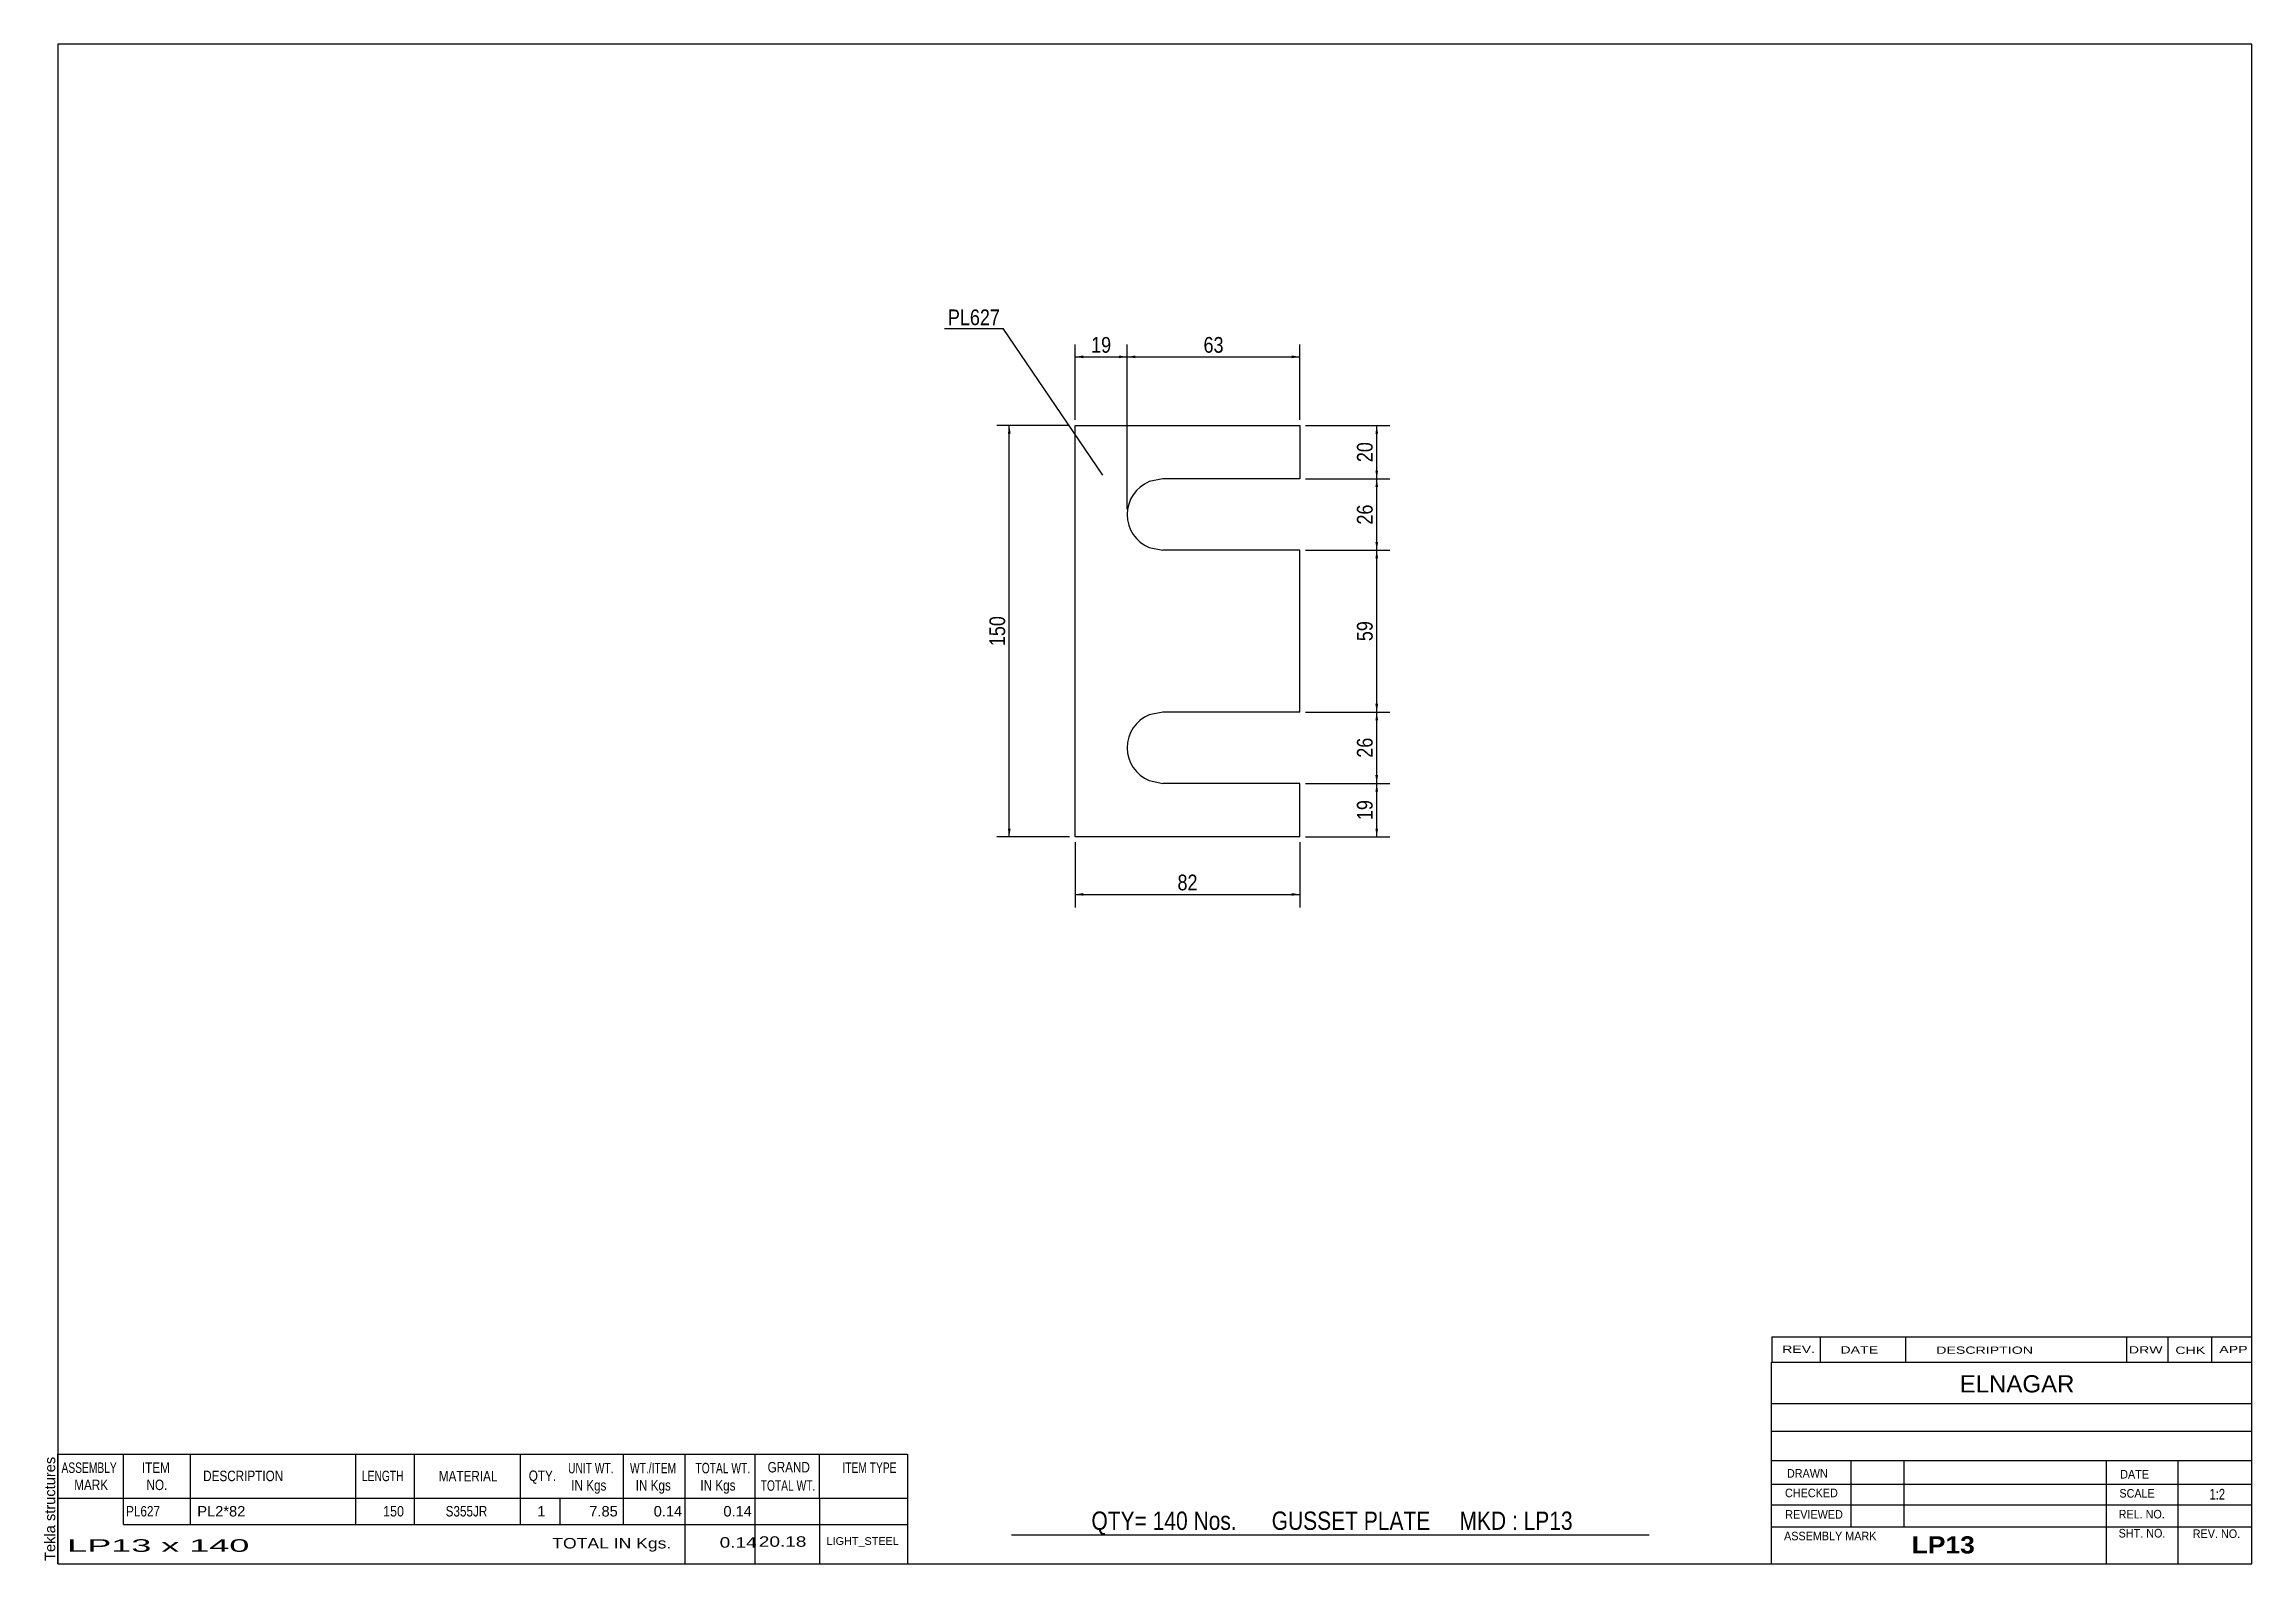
# Model space of a CAD drawing. Header units: millimetres. Extents: x -188 to 215, y -170 to 107.
import ezdxf

# ---------------------------------------------------------------- set-up
doc = ezdxf.new("R2010")
doc.units = ezdxf.units.MM
doc.styles.add('Arial', font='ARIAL.TTF', dxfattribs={"height": 0.2})
doc.styles.add('Arial Bold', font='ARIALBD.TTF', dxfattribs={"height": 0.2})
doc.styles.add('Arial Narrow', font='ARIALN.TTF', dxfattribs={"height": 0.2})

# ---------------------------------------------------------------- blocks, each defined once
blk = doc.blocks.new('Unknown-629277730-1272')
at = {"color": 5, "linetype": 'Continuous'}
for p, q in [((214.55, 107), (-185.45, 107)), ((-185.45, 107), (-185.45, -170)), ((214.55, -170), (214.55, 107)), ((-185.45, -170), (214.55, -170))]:
    blk.add_line(p, q, dxfattribs=at)
at = {"color": 174, "linetype": 'Continuous', "style": 'Arial'}
blk.add_text('Tekla structures', height=1.9102, rotation=90, dxfattribs=at).set_placement((-185.95, -169.5))
blk = doc.blocks.new('Part-629277730-1217 - 1214')
at = {"color": 2, "linetype": 'Continuous'}
for p, q in [((0, -37.5), (0, 37.5)), ((0, 37.5), (41, 37.5)), ((41, 37.5), (41, 27.75)), ((16, 27.75), (13.51, 27.25)), ((41, 27.75), (16, 27.75)), ((13.51, 15.24), (16, 14.75)), ((41, 14.75), (16, 14.75)), ((41, -14.75), (41, 14.75)), ((16, -14.75), (13.51, -15.25)), ((41, -14.75), (16, -14.75)), ((13.51, -27.26), (16, -27.75)), ((41, -27.75), (16, -27.75)), ((41, -37.5), (41, -27.75)), ((41, -37.5), (0, -37.5))]:
    blk.add_line(p, q, dxfattribs=at)
for centre in [(16, 21.25), (16, -21.25)]:
    blk.add_arc(centre, 6.5, 112.5, 247.5, dxfattribs=at)
blk = doc.blocks.new('StraightDimension-629277730-1292 - 1214')
at = {"linetype": 'Continuous'}
for points in [[(54.75, 26.25), (55, 27.75), (55.25, 26.25)], [(55.25, 16.25), (55, 14.75), (54.75, 16.25)]]:
    blk.add_hatch(color=7, dxfattribs=at).paths.add_polyline_path(points)
at = {"color": 7, "linetype": 'Continuous'}
for p, q in [((42, 27.75), (57.4, 27.75)), ((55, 14.75), (55, 27.75)), ((42, 14.75), (57.4, 14.75))]:
    blk.add_line(p, q, dxfattribs=at)
at = {"color": 0}
blk.add_wipeout([(54.85, 23.68), (50.65, 23.68), (50.65, 18.82), (54.85, 18.82)], dxfattribs=at)
at = {"color": 3, "style": 'Arial Narrow'}
blk.add_text('26', height=2.863, rotation=90.0002, dxfattribs=at).set_placement((54.25, 19.42))
blk = doc.blocks.new('StraightDimension-629277730-1219 - 1214')
at = {"linetype": 'Continuous'}
for points in [[(1.5, -48.25), (0, -48), (1.5, -47.75)], [(39.5, -47.75), (41, -48), (39.5, -48.25)]]:
    blk.add_hatch(color=7, dxfattribs=at).paths.add_polyline_path(points)
at = {"color": 7, "linetype": 'Continuous'}
for p, q in [((0, -38.5), (0, -50.4)), ((41, -38.5), (41, -50.4)), ((0, -48), (41, -48))]:
    blk.add_line(p, q, dxfattribs=at)
at = {"color": 0}
blk.add_wipeout([(22.928125, -47.85), (22.928125, -43.65), (18.071875, -43.65), (18.071875, -47.85)], dxfattribs=at)
at = {"color": 3, "style": 'Arial Narrow'}
blk.add_text('82', height=2.8632812, dxfattribs=at).set_placement((18.671875, -47.25))
blk = doc.blocks.new('StraightDimension-629277730-1224 - 1214')
at = {"linetype": 'Continuous'}
for points in [[(-12.25, 36), (-12, 37.5), (-11.75, 36)], [(-11.75, -36), (-12, -37.5), (-12.25, -36)]]:
    blk.add_hatch(color=7, dxfattribs=at).paths.add_polyline_path(points)
at = {"color": 7, "linetype": 'Continuous'}
for p, q in [((-1, 37.5), (-14.25, 37.5)), ((-12, -37.5), (-12, 37.5)), ((-1, -37.5), (-14.25, -37.5))]:
    blk.add_line(p, q, dxfattribs=at)
at = {"color": 0}
blk.add_wipeout([(-12.15, 3.34), (-16.35, 3.34), (-16.35, -3.34), (-12.15, -3.34)], dxfattribs=at)
at = {"color": 3, "style": 'Arial Narrow'}
blk.add_text('150', height=2.863, rotation=90.0002, dxfattribs=at).set_placement((-12.75, -2.74))
blk = doc.blocks.new('StraightDimension-629277730-1291 - 1214')
at = {"linetype": 'Continuous'}
for points in [[(54.75, 36), (55, 37.5), (55.25, 36)], [(55.25, 29.25), (55, 27.75), (54.75, 29.25)]]:
    blk.add_hatch(color=7, dxfattribs=at).paths.add_polyline_path(points)
at = {"color": 7, "linetype": 'Continuous'}
for p, q in [((42, 37.5), (57.4, 37.5)), ((55, 27.75), (55, 37.5)), ((42, 27.75), (57.4, 27.75))]:
    blk.add_line(p, q, dxfattribs=at)
at = {"color": 0}
blk.add_wipeout([(54.85, 35.05), (50.65, 35.05), (50.65, 30.2), (54.85, 30.2)], dxfattribs=at)
at = {"color": 3, "style": 'Arial Narrow'}
blk.add_text('20', height=2.863, rotation=90.0002, dxfattribs=at).set_placement((54.25, 30.8))
blk = doc.blocks.new('StraightDimension-629277730-1293 - 1214')
at = {"linetype": 'Continuous'}
for points in [[(54.75, 13.25), (55, 14.75), (55.25, 13.25)], [(55.25, -13.25), (55, -14.75), (54.75, -13.25)]]:
    blk.add_hatch(color=7, dxfattribs=at).paths.add_polyline_path(points)
at = {"color": 7, "linetype": 'Continuous'}
for p, q in [((42, 14.75), (57.4, 14.75)), ((55, -14.75), (55, 14.75)), ((42, -14.75), (57.4, -14.75))]:
    blk.add_line(p, q, dxfattribs=at)
at = {"color": 0}
blk.add_wipeout([(54.85, 2.43), (50.65, 2.43), (50.65, -2.43), (54.85, -2.43)], dxfattribs=at)
at = {"color": 3, "style": 'Arial Narrow'}
blk.add_text('59', height=2.863, rotation=90.0002, dxfattribs=at).set_placement((54.25, -1.83))
blk = doc.blocks.new('StraightDimension-629277730-1294 - 1214')
at = {"linetype": 'Continuous'}
for points in [[(54.75, -16.25), (55, -14.75), (55.25, -16.25)], [(55.25, -26.25), (55, -27.75), (54.75, -26.25)]]:
    blk.add_hatch(color=7, dxfattribs=at).paths.add_polyline_path(points)
at = {"color": 7, "linetype": 'Continuous'}
for p, q in [((42, -14.75), (57.4, -14.75)), ((55, -27.75), (55, -14.75)), ((42, -27.75), (57.4, -27.75))]:
    blk.add_line(p, q, dxfattribs=at)
at = {"color": 0}
blk.add_wipeout([(54.85, -18.82), (50.65, -18.82), (50.65, -23.68), (54.85, -23.68)], dxfattribs=at)
at = {"color": 3, "style": 'Arial Narrow'}
blk.add_text('26', height=2.863, rotation=90.0002, dxfattribs=at).set_placement((54.25, -23.08))
blk = doc.blocks.new('StraightDimension-629277730-1295 - 1214')
at = {"linetype": 'Continuous'}
for points in [[(54.75, -29.25), (55, -27.75), (55.25, -29.25)], [(55.25, -36), (55, -37.5), (54.75, -36)]]:
    blk.add_hatch(color=7, dxfattribs=at).paths.add_polyline_path(points)
at = {"color": 7, "linetype": 'Continuous'}
for p, q in [((42, -27.75), (57.4, -27.75)), ((55, -37.5), (55, -27.75)), ((42, -37.5), (57.4, -37.5))]:
    blk.add_line(p, q, dxfattribs=at)
at = {"color": 0}
blk.add_wipeout([(54.85, -30.2), (50.65, -30.2), (50.65, -35.05), (54.85, -35.05)], dxfattribs=at)
at = {"color": 3, "style": 'Arial Narrow'}
blk.add_text('19', height=2.863, rotation=90.0002, dxfattribs=at).set_placement((54.25, -34.45))
blk = doc.blocks.new('StraightDimension-629277730-1372 - 1214')
at = {"linetype": 'Continuous'}
for points in [[(11, 49.75), (9.5, 50), (11, 50.25)], [(39.5, 50.25), (41, 50), (39.5, 49.75)]]:
    blk.add_hatch(color=7, dxfattribs=at).paths.add_polyline_path(points)
at = {"color": 7, "linetype": 'Continuous'}
for p, q in [((9.5, 22.25), (9.5, 52.25)), ((9.5, 50), (41, 50)), ((41, 38.5), (41, 52.25))]:
    blk.add_line(p, q, dxfattribs=at)
at = {"color": 0}
blk.add_wipeout([(27.68, 50.15), (27.68, 54.35), (22.82, 54.35), (22.82, 50.15)], dxfattribs=at)
at = {"color": 3, "style": 'Arial Narrow'}
blk.add_text('63', height=2.863, dxfattribs=at).set_placement((23.42, 50.75))
blk = doc.blocks.new('StraightDimension-629277730-1373 - 1214')
at = {"linetype": 'Continuous'}
for points in [[(1.5, 49.75), (0, 50), (1.5, 50.25)], [(8, 50.25), (9.5, 50), (8, 49.75)]]:
    blk.add_hatch(color=7, dxfattribs=at).paths.add_polyline_path(points)
at = {"color": 7, "linetype": 'Continuous'}
for p, q in [((0, 38.5), (0, 52.25)), ((0, 50), (9.5, 50)), ((9.5, 22.25), (9.5, 52.25))]:
    blk.add_line(p, q, dxfattribs=at)
at = {"color": 0}
blk.add_wipeout([(7.18, 50.15), (7.18, 54.35), (2.32, 54.35), (2.32, 50.15)], dxfattribs=at)
at = {"color": 3, "style": 'Arial Narrow'}
blk.add_text('19', height=2.863, dxfattribs=at).set_placement((2.92, 50.75))
blk = doc.blocks.new('CBS_BOM-629277730-1418')
at = {"color": 7, "linetype": 'Continuous'}
for p, q in [((-185.48, -158.03), (-185.48, -150.03)), ((-185.48, -150.03), (-30.56, -150.03)), ((-173.48, -158.03), (-173.48, -150.03)), ((-161.29, -158.03), (-161.29, -150.03)), ((-131.13, -158.03), (-131.13, -150.03)), ((-120.45, -158.03), (-120.45, -150.03)), ((-101.13, -158.03), (-101.13, -150.03)), ((-82.33, -158.03), (-82.33, -150.03)), ((-71.12, -158.03), (-71.12, -150.03)), ((-58.33, -158.03), (-58.33, -150.03)), ((-46.58, -158.03), (-46.58, -150.03)), ((-30.56, -150.04), (-30.56, -158.02)), ((-185.48, -158.03), (-30.56, -158.03)), ((-185.48, -162.83), (-185.48, -158.03)), ((-173.48, -162.83), (-173.48, -158.03)), ((-161.29, -162.83), (-161.29, -158.03)), ((-131.13, -162.83), (-131.13, -158.03)), ((-120.45, -162.83), (-120.45, -158.03)), ((-101.13, -162.83), (-101.13, -158.03)), ((-93.87, -162.83), (-93.87, -158.03)), ((-82.33, -162.83), (-82.33, -158.03)), ((-71.12, -162.83), (-71.12, -158.03)), ((-58.33, -162.83), (-58.33, -158.03)), ((-46.56, -162.83), (-46.56, -158.03)), ((-30.56, -158.04), (-30.56, -162.83)), ((-185.48, -170.03), (-185.48, -162.85)), ((-173.48, -162.83), (-30.56, -162.83)), ((-71.12, -170.03), (-71.12, -162.85)), ((-58.33, -170.03), (-58.33, -162.85)), ((-46.52, -170.03), (-46.52, -162.85)), ((-30.56, -162.83), (-30.56, -170.03)), ((-185.48, -170.03), (-30.56, -170.03))]:
    blk.add_line(p, q, dxfattribs=at)
at = {"color": 3, "linetype": 'Continuous', "style": 'Arial'}
for s, height, width, p in [('ASSEMBLY', 1.91, 0.7, (-184.8, -153.46)), ('ITEM', 1.91, 0.8, (-170.15, -153.46)), ('UNIT WT.', 1.91, 0.7, (-92.44, -153.53)), ('WT./ITEM', 1.91, 0.7, (-81.15, -153.53)), ('TOTAL WT.', 1.91, 0.7, (-69.21, -153.53)), ('GRAND', 1.91, 0.8, (-56.06, -153.37)), ('ITEM TYPE', 1.91, 0.7, (-42.42, -153.45)), ('MARK', 1.91, 0.8, (-182.48, -156.59)), ('NO.', 1.91, 0.8, (-169.3, -156.59)), ('DESCRIPTION', 1.9102, 0.8, (-158.97, -154.96)), ('LENGTH', 1.91, 0.7, (-130.02, -154.96)), ('MATERIAL', 1.91, 0.8, (-116, -155.01)), ('QTY.', 1.91, 0.8, (-99.61, -154.93)), ('IN Kgs', 1.91, 0.8, (-91.86, -156.67)), ('IN Kgs', 1.91, 0.8, (-80.11, -156.67)), ('IN Kgs', 1.91, 0.8, (-68.32, -156.67)), ('TOTAL WT.', 1.91, 0.7, (-57.32, -156.71))]:
    blk.add_text(s, height=height, dxfattribs=dict(at, width=width)).set_placement(p)
at = {"color": 7, "linetype": 'Continuous', "style": 'Arial'}
for s, width, p in [('PL627', 0.8, (-173.02, -161.4)), ('150', 0.85, (-126.15, -161.4)), ('S355JR', 0.8, (-114.76, -161.4))]:
    blk.add_text(s, height=1.91, dxfattribs=dict(at, width=width)).set_placement(p)
for s, p in [('PL2*82', (-160.04, -161.4)), ('1', (-98.04, -161.4)), ('7.85', (-88.57, -161.4)), ('0.14', (-76.83, -161.4)), ('0.14', (-64.12, -161.4))]:
    blk.add_text(s, height=1.91, dxfattribs=at).set_placement(p)
at = {"color": 6, "linetype": 'Continuous', "style": 'Arial'}
for s, height, width, p in [('20.18', 1.91, 1.3, (-57.66, -166.92)), ('LP13 x 140', 2.292, 2.05, (-183.76, -167.84)), ('TOTAL IN Kgs.', 1.9102, 1.2, (-95.32, -167.23)), ('0.14', 1.91, 1.3, (-64.8, -167.08))]:
    blk.add_text(s, height=height, dxfattribs=dict(at, width=width)).set_placement(p)
blk.add_text('LIGHT_STEEL', height=1.4135, dxfattribs=at).set_placement((-45.31, -166.58))
blk = doc.blocks.new('CBS_CALLOFF-629277730-1419')
at = {"color": 7, "linetype": 'Continuous'}
blk.add_line((-11.57, -164.73), (104.66, -164.75), dxfattribs=at)
at = {"color": 3, "linetype": 'Continuous', "style": 'Arial Narrow'}
blk.add_text('QTY= 140 Nos.      GUSSET PLATE     MKD : LP13', height=3.3405, dxfattribs=at).set_placement((2.98, -163.84))
blk = doc.blocks.new('CBS_NAME_BLOG-629277730-1420')
at = {"color": 7, "linetype": 'Continuous'}
for p, q in [((126.96, -133.25), (214.48, -133.25)), ((126.96, -169.96), (126.96, -133.25)), ((126.96, -140.79), (214.48, -140.79)), ((127.03, -145.84), (214.55, -145.84)), ((126.96, -151.21), (214.48, -151.21)), ((141.48, -163.32), (141.48, -151.22)), ((151.17, -163.29), (151.17, -151.22)), ((188.08, -169.96), (188.08, -151.23)), ((201.13, -169.96), (201.13, -151.22)), ((126.97, -155.51), (214.55, -155.49)), ((126.96, -159.26), (214.48, -159.26)), ((126.96, -163.3), (214.48, -163.3)), ((126.96, -170), (214.55, -170))]:
    blk.add_line(p, q, dxfattribs=at)
at = {"color": 3, "linetype": 'Continuous', "style": 'Arial'}
blk.add_text('ELNAGAR', height=3.133, dxfattribs=at).set_placement((161.28, -138.78))
at = {"color": 3, "linetype": 'Continuous'}
for s, height, style, width, p in [('DRAWN', 1.566, 'Arial', 0.9, (129.79, -154.32)), ('DATE', 1.566, 'Arial', 0.9, (190.55, -154.48)), ('CHECKED', 1.566, 'Arial', 0.9, (129.44, -157.89)), ('SCALE', 1.566, 'Arial', 0.9, (190.4, -157.96)), ('1:2', 1.957, 'Arial Narrow', 0.9, (206.85, -158.32)), ('REVIEWED', 1.566, 'Arial', 0.9, (129.48, -161.81)), ('REL. NO.', 1.566, 'Arial', 0.9, (190.26, -161.76)), ('ASSEMBLY MARK', 1.5663, 'Arial', 0.9, (129.26, -165.74)), ('LP13', 3.131, 'Arial Bold', 1.1, (152.54, -168.14)), ('SHT. NO.', 1.566, 'Arial', 0.9, (190.26, -165.23)), ('REV. NO.', 1.566, 'Arial', 0.9, (203.78, -165.32))]:
    blk.add_text(s, height=height, dxfattribs=dict(at, style=style, width=width)).set_placement(p)
blk = doc.blocks.new('CBS_REVISION-629277730-1421')
at = {"color": 7, "linetype": 'Continuous'}
for p, q in [((127.04, -128.62), (214.54, -128.62)), ((127.04, -128.62), (127.04, -133.25)), ((135.84, -128.62), (135.84, -133.25)), ((151.43, -128.62), (151.43, -133.19)), ((191.69, -128.62), (191.69, -133.25)), ((199.23, -128.62), (199.23, -133.25)), ((207.18, -128.62), (207.18, -133.25)), ((127.04, -133.25), (214.54, -133.25))]:
    blk.add_line(p, q, dxfattribs=at)
at = {"color": 7, "style": 'Arial Narrow', "width": 1.7}
for s, height, p in [('REV.', 1.326, (128.9, -131.57)), ('DATE', 1.326, (139.53, -131.69)), ('DESCRIPTION', 1.3257, (157.01, -131.74)), ('DRW', 1.326, (192.12, -131.68)), ('CHK', 1.326, (200.61, -131.77)), ('APP', 1.326, (208.61, -131.62))]:
    blk.add_text(s, height=height, dxfattribs=at).set_placement(p)
blk = doc.blocks.new('Mark-629277730-1227 - 1214')
at = {"color": 0}
blk.add_wipeout([(-13.69, 55.77), (-13.69, 58.77), (-23.19, 58.77), (-23.19, 55.77)], dxfattribs=at)
blk.add_wipeout([(-13.69, 55.77), (-13.69, 58.77), (-23.19, 58.77), (-23.19, 55.77)], dxfattribs=at)
at = {"color": 7, "linetype": 'Continuous'}
for p in [(-23.79, 55.17), (5.03, 28.45)]:
    blk.add_line(p, (-13.09, 55.17), dxfattribs=at)
at = {"color": 3, "style": 'Arial Narrow'}
blk.add_text('PL627', height=2.863, dxfattribs=at).set_placement((-23.19, 55.77))

msp = doc.modelspace()

# ---------------------------------------------------------------- block references
for name in ['Unknown-629277730-1272', 'Part-629277730-1217 - 1214', 'CBS_REVISION-629277730-1421', 'CBS_NAME_BLOG-629277730-1420', 'CBS_BOM-629277730-1418', 'CBS_CALLOFF-629277730-1419']:
    msp.add_blockref(name, (0, 0))

# ---------------------------------------------------------------- next in the draw order: block references
for name in ['StraightDimension-629277730-1292 - 1214', 'StraightDimension-629277730-1219 - 1214']:
    msp.add_blockref(name, (0, 0))

# ---------------------------------------------------------------- next in the draw order: block references
for name in ['StraightDimension-629277730-1224 - 1214', 'StraightDimension-629277730-1291 - 1214', 'StraightDimension-629277730-1293 - 1214']:
    msp.add_blockref(name, (0, 0))

# ---------------------------------------------------------------- next in the draw order: block references
for name in ['StraightDimension-629277730-1372 - 1214', 'StraightDimension-629277730-1294 - 1214']:
    msp.add_blockref(name, (0, 0))

# ---------------------------------------------------------------- next in the draw order: block references
for name in ['StraightDimension-629277730-1373 - 1214', 'StraightDimension-629277730-1295 - 1214']:
    msp.add_blockref(name, (0, 0))

# ---------------------------------------------------------------- next in the draw order: block references
msp.add_blockref('Mark-629277730-1227 - 1214', (0, 0))

doc.saveas('drawing.dxf')
